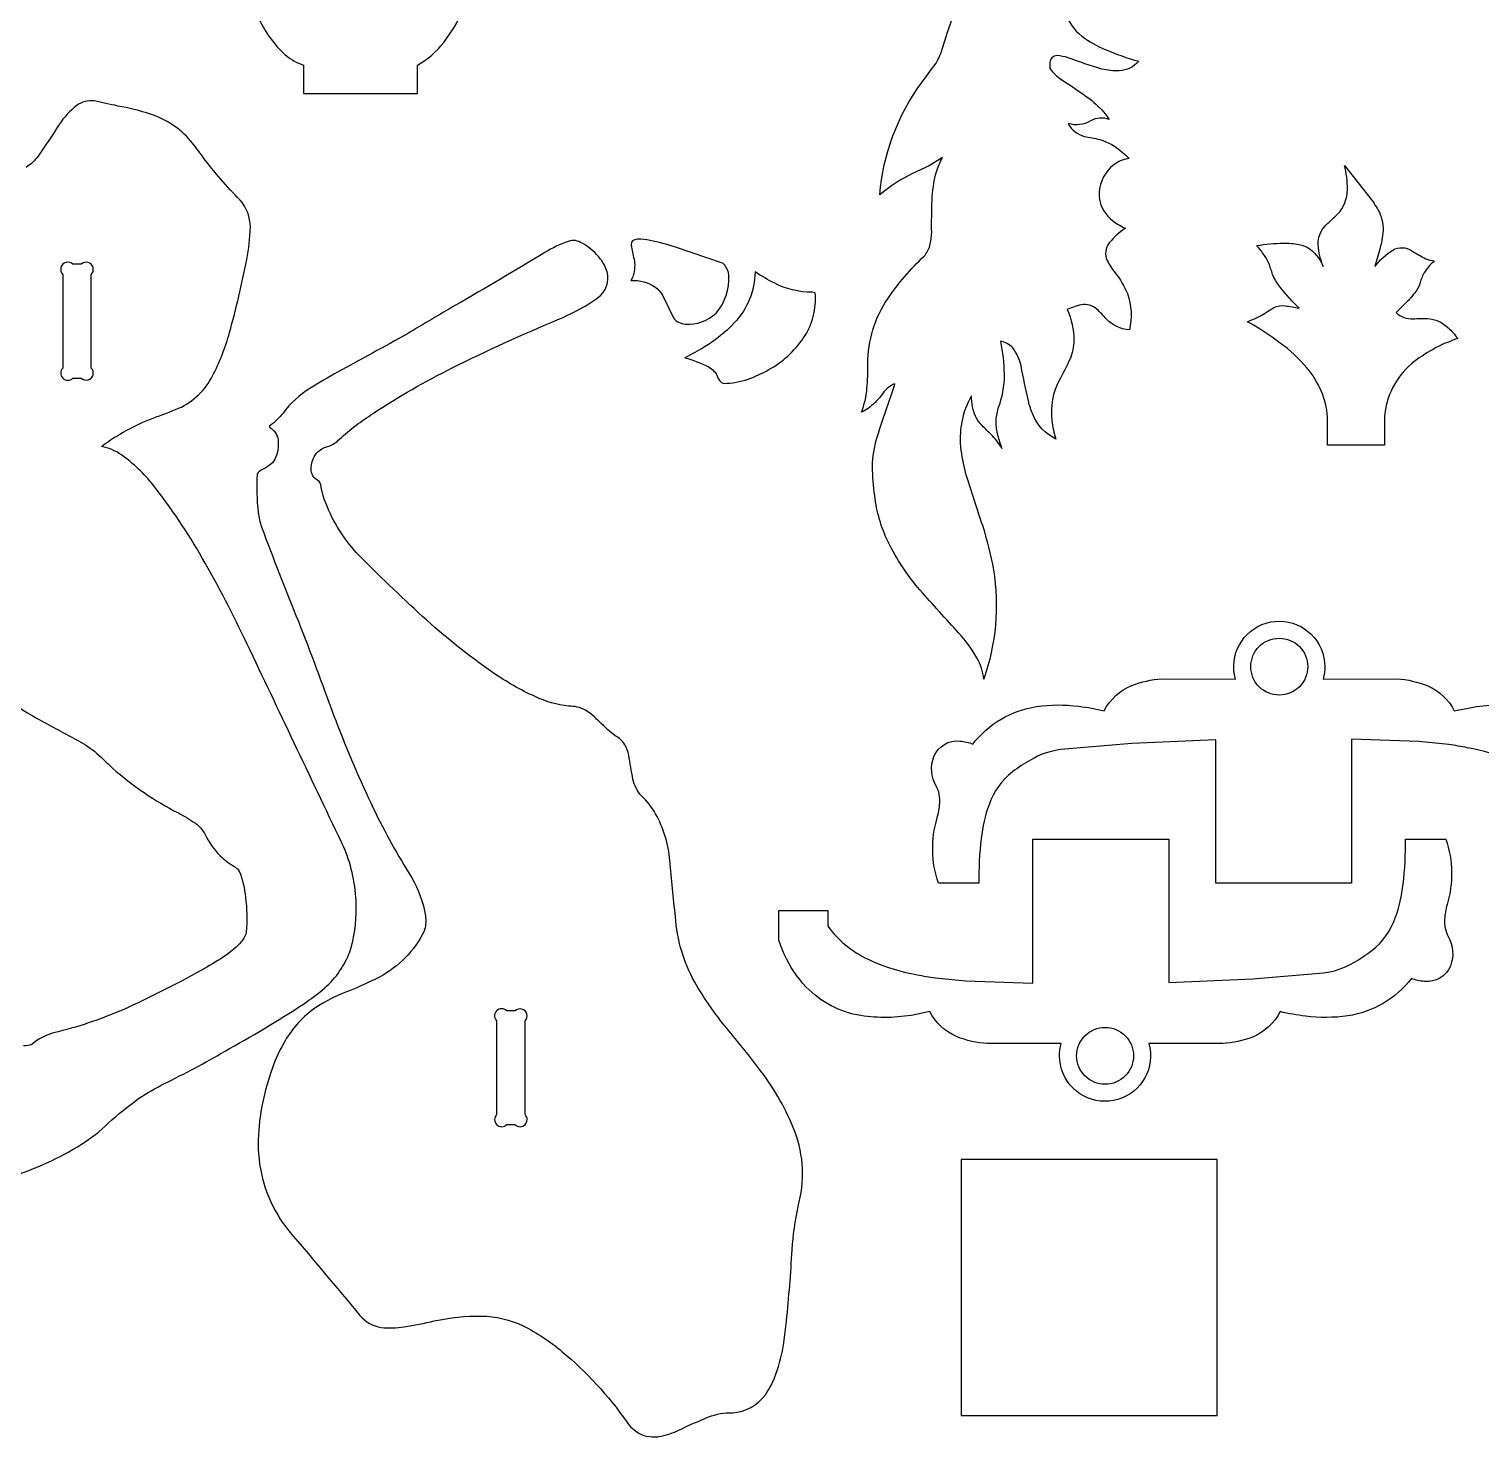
# Model space of a CAD drawing. Extents: x -4 to 123, y -7 to 98.
# Drawn here: x 45.41 to 70.93, y -5.62 to 19.13 of the extents above; entities that cross this region are included whole.
import ezdxf

# ---------------------------------------------------------------- set-up
doc = ezdxf.new("R2010")
doc.units = 0
doc.header["$MEASUREMENT"] = 0
doc.layers.get('0').update_dxf_attribs({"linetype": 'CONTINUOUS'})

msp = doc.modelspace()

# ---------------------------------------------------------------- linework, layer by layer
for points in [[(63.616, 19.438, 0.159769), (63.916, 19.005, 0.065779), (64.326, 18.769, 0.029941), (64.914, 18.562, -0.206916), (64.572, 18.396, -0.081775), (64.269, 18.426, -0.016954), (63.673, 18.624, 0.064515), (63.479, 18.661, 0.399711), (63.351, 18.538, 0.045603), (63.353, 18.434, 0.096194), (63.555, 18.242, -0.015351), (64.055, 17.9, -0.055443), (64.326, 17.637, -0.026995), (64.394, 17.539, 0.229102), (64.069, 17.514, -0.208807), (63.675, 17.466, 0.204628), (63.958, 17.242, -0.016988), (64.231, 17.187, -0.107431), (64.626, 16.964, -0.022475), (64.748, 16.853, 0.218712), (64.335, 16.591, 0.242792), (64.249, 16.037, 0.171211), (64.556, 15.692, 0.034263), (64.68, 15.628, 0.079498), (64.397, 15.37, 0.288426), (64.36, 15.06, 0.058521), (64.5, 14.845, -0.0702), (64.715, 14.478, -0.147236), (64.75, 13.841, -0.181166), (64.346, 14.03, 0.021509), (64.178, 14.207, 0.230598), (63.905, 14.279, 0.065123), (63.658, 14.199, -0.102302), (63.775, 13.659, -0.091665), (63.704, 13.323, -0.024357), (63.522, 12.962, 0.156722), (63.388, 12.249, 0.053485), (63.459, 11.922, -0.192414), (63.054, 12.357, -0.043722), (62.976, 12.592, -0.004509), (62.846, 13.206, 0.118447), (62.7, 13.523, 0.179303), (62.483, 13.64, -0.045794), (62.549, 13.057, -0.090782), (62.44, 12.458, 0.149509), (62.434, 11.989, 0.02609), (62.51, 11.758, 0.066918), (62.315, 12.008, -0.012755), (62.139, 12.183, -0.141985), (61.995, 12.486, -0.037855), (61.975, 12.683, 0.165969), (61.791, 11.721, 0.039609), (61.882, 11.283, 0.008308), (62.167, 10.409, -0.030814), (62.361, 9.625, -0.124766), (62.192, 7.702, 0.102562), (62.069, 8.077, 0.056957), (61.756, 8.51, -0.00545), (61.07, 9.269, -0.063267), (60.509, 10.114, -0.079245), (60.274, 10.925, -0.027955), (60.237, 11.441, -0.072759), (60.314, 11.938, -0.014972), (60.543, 12.621, 0.011768), (60.63, 12.895, 0.164845), (60.387, 12.685, -0.068298), (60.158, 12.458, -0.044943), (60.04, 12.392, 0.076702), (60.139, 12.811, 0.025079), (60.154, 13.244, -0.150388), (60.503, 14.389, -0.05506), (61.142, 15.135, 0.123663), (61.242, 15.322, 0.057019), (61.276, 15.553, -0.011127), (61.282, 16.122, -0.053994), (61.354, 16.601, -0.057119), (61.466, 16.868), (61.23, 16.726), (60.939, 16.59, 0.059006), (60.363, 16.214, -0.138745), (61.101, 18.189, 0.003131), (61.332, 18.499, 0.075431), (61.459, 18.773, -0.049842), (62.423, 21.093, 0.025525)], [(49.22, 19.762, 0.016691), (49.576, 19.084, 0.072661), (49.917, 18.674, 0.093343), (50.237, 18.495), (50.237, 17.995), (52.237, 17.995), (52.237, 18.495, 0.105285), (52.701, 18.895, 0.055213), (53.042, 19.462, -0.012702)], [(45.082, -1.046, 0.06409), (46.336, -0.474, 0.047462), (46.806, -0.105, -0.03057), (47.339, 0.328, -0.031108), (47.791, 0.592, 0.01828), (48.849, 1.158, 0.017587), (50.234, 1.988, 0.027584), (50.613, 2.276, 0.123049), (51.051, 2.911, 0.081136), (51.163, 3.679, 0.090106), (50.981, 4.661, 0.018928), (50.903, 4.837, -0.000508), (49.247, 8.317, 0.018697), (48.458, 9.831, 0.035354), (47.6, 11.108, 0.06546), (47.036, 11.645, 0.096465), (46.685, 11.793, -0.069768), (47.592, 12.29, 0.011863), (48.042, 12.462, 0.168714), (48.639, 13.032, 0.05114), (48.936, 13.793, 0.019508), (49.239, 15.077, 0.03904), (49.302, 15.645, 0.178461), (49.123, 16.123, -0.034466), (48.467, 16.88, 0.021976), (48.253, 17.164, 0.137779), (47.547, 17.633, 0.031604), (46.973, 17.776, 0.007114), (46.557, 17.865, 0.189702), (46.251, 17.785, 0.082574), (45.943, 17.449, -0.009721), (45.573, 16.897, -0.099403), (45.363, 16.697, -0.318601)], [(71.48, 6.257, 0.059209), (70.689, 6.497, 0.014857), (70.365, 6.55), (69.836, 6.604), (68.656, 6.646), (68.656, 4.116), (66.267, 4.115), (66.267, 6.633), (64.791, 6.569), (63.543, 6.464, 0.102498), (63.013, 6.28, 0.030753), (62.696, 6.072, 0.139466), (62.284, 5.495, 0.060508), (62.145, 4.902, 0.03116), (62.105, 4.115), (61.394, 4.115, -0.157017), (61.373, 5.261, 0.035516), (61.42, 5.523, 0.137176), (61.356, 5.822, -0.223614), (61.315, 6.343, -0.331307), (61.773, 6.614, -0.077138), (62.001, 6.561, -0.196321), (63.118, 7.218, -0.070369), (63.862, 7.224, -0.029269), (64.307, 7.145, -0.181597), (64.794, 7.59, -0.07802), (65.317, 7.707), (66.614, 7.704, -0.41005), (67.157, 8.687, -0.41005), (68.148, 8.158, -0.144558), (68.154, 7.704), (69.451, 7.707, -0.081978), (69.994, 7.583, -0.173701), (70.461, 7.145), (70.736, 7.2, -0.082916), (71.676, 7.214, -0.161544)], [(44.405, 7.946, 0.089508), (45.546, 7.014, 0.007521), (46.238, 6.643, -0.046189), (46.563, 6.433, -0.011503), (46.88, 6.138, 0.061887), (48.038, 5.349, -0.031072), (48.336, 5.17, -0.123828), (48.534, 4.922, 0.080541), (48.805, 4.564, 0.042401), (49.042, 4.395, -0.144644), (49.105, 4.326, -0.077141), (49.217, 3.87, -0.053762), (49.229, 3.256, -0.122103), (49.167, 3.114, -0.062569), (48.922, 2.885, -0.037214), (48.536, 2.639, -0.02424), (47.048, 1.884, -0.042548), (45.845, 1.484, 0.113695), (45.462, 1.282, -0.154666), (45.318, 1.259, 0.061744)]]:
    msp.add_lwpolyline(points, format="xyb")
for points in [[(69.234, 11.812), (68.234, 11.812), (68.234, 12.312, 0.155993), (67.871, 13.173, 0.059057), (67.4, 13.61, 0.034888), (66.825, 13.984, 0.064905), (67.29, 14.235, -0.160834), (67.491, 14.264, -0.027636), (67.735, 14.223, -0.027834), (67.404, 14.583, -0.052141), (67.277, 14.79, -0.010474), (67.21, 14.989, 0.056999), (67.123, 15.151, 0.025774), (66.993, 15.323, -0.033934), (67.459, 15.367, -0.043905), (67.73, 15.344, -0.197847), (68.073, 15.106, -0.035469), (68.158, 14.954, -0.078536), (68.068, 15.337, -0.213048), (68.21, 15.688, 0.006121), (68.408, 15.872, 0.193622), (68.582, 16.308, 0.070609), (68.528, 16.733), (69.011, 16.12, -0.051065), (69.159, 15.869, -0.140689), (69.199, 15.494, -0.030493), (69.151, 15.261), (69.063, 14.957, -0.078778), (69.378, 15.243, -0.283428), (69.71, 15.234, 0.038645), (69.961, 15.092, 0.063253), (70.106, 15.052, 0.062618), (69.927, 14.838, 0.068712), (69.853, 14.649, -0.078977), (69.76, 14.485, -0.028202), (69.638, 14.343), (69.437, 14.147, 0.204637), (69.738, 14.034, -0.025175), (69.988, 14.041, -0.177492), (70.351, 13.878, -0.048942), (70.521, 13.688, 0.092215), (69.706, 13.242, 0.199609), (69.234, 12.312)], [(55.015, 15.411, 0.134651), (54.89, 15.396, 0.055888), (54.479, 15.202, -0.007734), (52.907, 14.274, 0.003779), (52.066, 13.774, -0.002321), (50.833, 13.097, 0.009971), (50.349, 12.811, 0.094813), (49.879, 12.379, -0.062206), (49.642, 12.153, 0.416235), (49.646, 12.125, -0.231713), (49.789, 11.908, -0.140587), (49.735, 11.569, -0.115779), (49.634, 11.455, -0.039988), (49.491, 11.376, 0.162249), (49.428, 11.317, 0.104471), (49.421, 11.296, 0.039751), (49.439, 10.633, 0.049505), (49.498, 10.378, 0.008144), (50.146, 8.72, -0.005707), (50.765, 7.071, 0.017775), (51.423, 5.513, 0.027389), (52.092, 4.287, -0.081514), (52.365, 3.632, -0.076113), (52.383, 3.394, -0.052898), (52.356, 3.271, -0.158668), (51.572, 2.466, -0.028819), (50.905, 2.171, 0.048017), (50.411, 1.9, 0.110914), (49.889, 1.303, 0.052429), (49.663, 0.787, 0.081677), (49.44, -0.469, 0.143639), (49.829, -1.792, 0.028628), (49.978, -1.995, -0.002825), (51.228, -3.485, 0.185322), (51.602, -3.693, 0.073426), (52.004, -3.684, 0.014938), (52.535, -3.579, -0.057137), (53.364, -3.494, -0.107587), (54.097, -3.666, -0.056916), (54.778, -4.116, -0.066558), (55.916, -5.352, 0.112387), (56.13, -5.553, 0.182857), (56.509, -5.605, 0.072292), (56.833, -5.498, -0.014094), (57.356, -5.267, -0.099021), (57.776, -5.193, 0.227521), (58.353, -4.877, 0.073124), (58.537, -4.517, 0.049073), (58.676, -3.962, 0.014518), (58.724, -3.581, 0.010676), (58.824, -2.327, -0.035375), (58.928, -1.567, 0.162659), (58.869, -0.251, 0.071364), (58.274, 0.811, 0.014173), (57.674, 1.564, -0.039247), (57.111, 2.376, -0.109261), (56.772, 3.526, -0.002472), (56.676, 4.514, 0.103092), (56.424, 5.337, 0.071633), (56.175, 5.651, -0.12856), (56.026, 5.941, -0.012507), (55.952, 6.363, 0.088868), (55.885, 6.549, 0.135613), (55.713, 6.707, -0.02949), (55.388, 7.001, 0.055604), (55.191, 7.155, 0.142635), (54.895, 7.224, -0.076115), (54.307, 7.395, -0.046171), (53.569, 7.815, -0.034308), (52.328, 8.804, -0.01178), (51.168, 9.922, -0.088827), (50.632, 10.783, -0.053821), (50.538, 11.12, 0.220543), (50.465, 11.21, -0.271486), (50.37, 11.425, -0.178573), (50.493, 11.701, -0.118043), (50.682, 11.796, 0.114176), (50.868, 11.92, -0.041757), (51.46, 12.372, -0.029481), (52.851, 13.174, -0.015622), (54.705, 14.021, 0.042758), (55.322, 14.343, 0.03021), (55.461, 14.45, 0.309283), (55.549, 14.921, 0.097888), (55.418, 15.13, 0.092614), (55.132, 15.366, 0.049196)], [(55.988, 14.709, -0.183194), (56.429, 14.583, -0.084417), (56.545, 14.452), (56.736, 14.05, 0.212813), (56.944, 13.944, 0.215186), (57.487, 14.135, 0.196451), (57.711, 14.801, 0.13858), (57.639, 14.978, 0.05227), (57.602, 15.013), (56.772, 15.294, 0.026396), (56.326, 15.414, 0.046394), (56.108, 15.434, 0.126505), (56.019, 15.404, 0.260516), (55.996, 15.329, 0.030325), (56.046, 15.084, -0.120695), (56.032, 14.799, -0.059926)], [(46.006, 14.816), (46.006, 13.17, 1), (46.183, 12.993), (46.329, 12.993, 1), (46.506, 13.17), (46.506, 14.816, 1), (46.329, 14.993), (46.183, 14.993, 1)], [(56.938, 13.352, -0.051144), (57.355, 13.19, -0.180035), (57.513, 13.017, 0.282704), (57.623, 12.9, 0.088241), (58.048, 12.977, 0.096354), (58.741, 13.374, 0.052748), (59.026, 13.699, 0.170335), (59.228, 14.493, 0.064316), (59.178, 14.501, -0.12136), (58.507, 14.666, -0.032246), (58.171, 14.862, -0.190005), (57.807, 13.964, -0.073461), (57.283, 13.541, -0.021836)], [(66.884, 7.921, -0.414214), (67.384, 8.421, -0.414214), (67.884, 7.921, -0.414214), (67.384, 7.421, -0.414214)], [(65.441, 2.369), (66.917, 2.433), (68.164, 2.538, 0.102498), (68.694, 2.722, 0.030753), (69.011, 2.93, 0.139463), (69.424, 3.507, 0.060508), (69.562, 4.099, 0.03116), (69.602, 4.886), (70.313, 4.886, -0.157017), (70.334, 3.74, 0.035516), (70.288, 3.479, 0.137176), (70.352, 3.18, -0.223621), (70.393, 2.659, -0.331308), (69.935, 2.388, -0.077104), (69.706, 2.441, -0.196318), (68.589, 1.784, -0.070369), (67.846, 1.778, -0.029269), (67.4, 1.857, -0.181597), (66.913, 1.411, -0.07802), (66.39, 1.295), (65.094, 1.298, -0.410057), (64.55, 0.314, -0.410057), (63.559, 0.844, -0.144618), (63.553, 1.298), (62.256, 1.295, -0.081972), (61.713, 1.419, -0.1737), (61.246, 1.857), (60.972, 1.802, -0.082918), (60.031, 1.787, -0.161538), (59.073, 2.288, -0.087482), (58.686, 2.867, -0.023846), (58.588, 3.108), (58.588, 3.636), (59.451, 3.636), (59.451, 3.358, 0.131683), (60.228, 2.745, 0.059213), (61.019, 2.505, 0.01485), (61.342, 2.452), (61.872, 2.398), (63.052, 2.356), (63.052, 4.886), (65.441, 4.887)], [(53.63, 1.694), (53.63, 0.047, 1), (53.807, -0.129), (53.953, -0.129, 1), (54.13, 0.047), (54.13, 1.694, 1), (53.953, 1.871), (53.807, 1.871, 1)], [(64.823, 1.081, -0.414214), (64.323, 0.581, -0.414214), (63.823, 1.081, -0.414214), (64.323, 1.581, -0.414214)]]:
    msp.add_lwpolyline(points, format="xyb", close=True)
msp.add_lwpolyline([(66.294, -0.74), (61.794, -0.74), (61.794, -5.24), (66.294, -5.24)], close=True)

doc.saveas('drawing.dxf')
